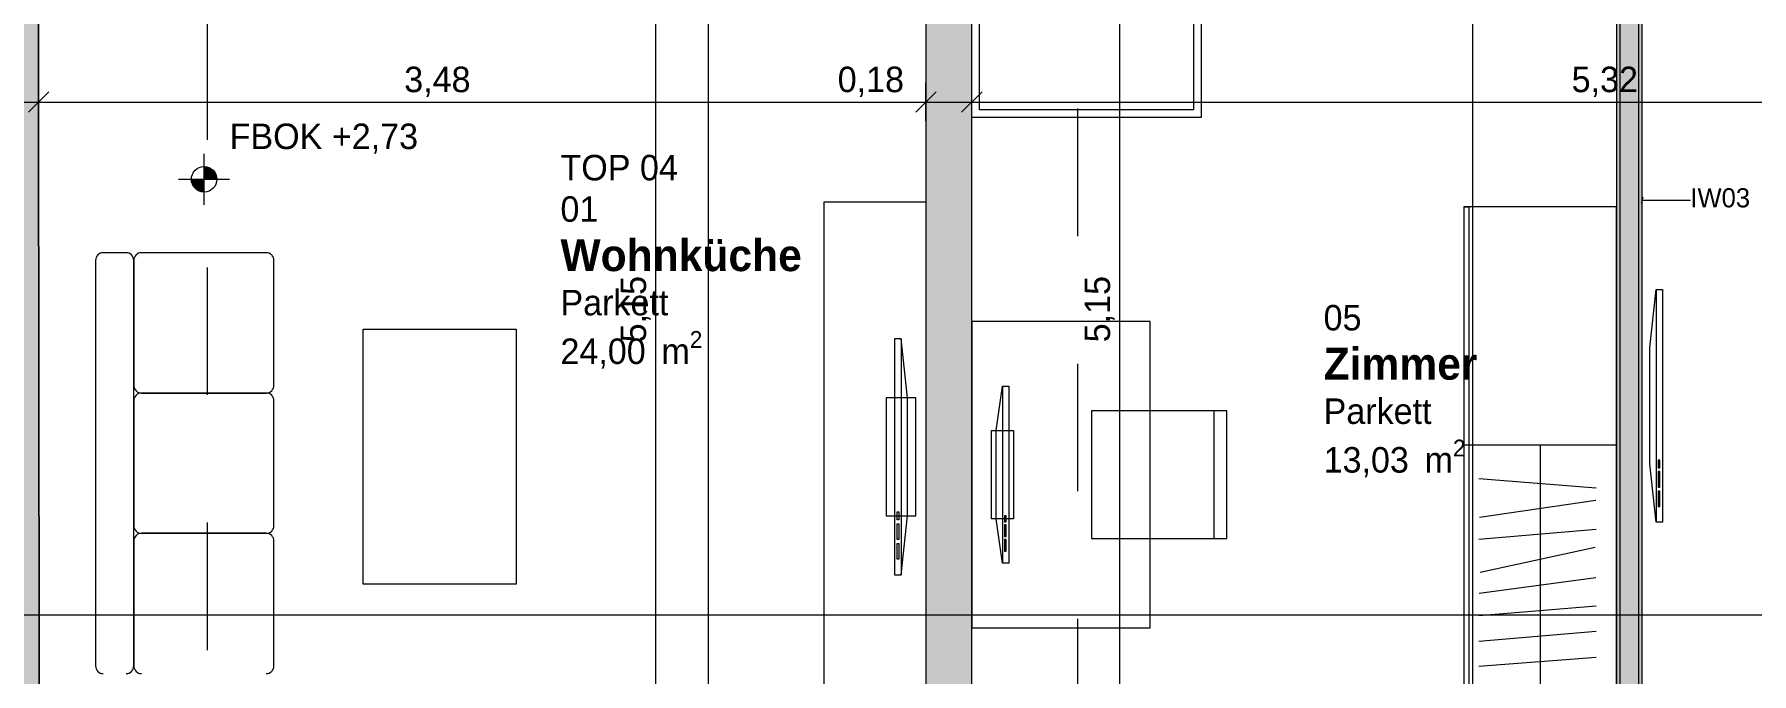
# Model space of a CAD drawing. Header units: metres. Extents: x -3 to 205, y -18 to 45.
# Drawn here: x 32.76 to 39.5, y -10.23 to -7.73 of the extents above; entities that cross this region are included whole.
import ezdxf

# ---------------------------------------------------------------- set-up
doc = ezdxf.new("R2010")
doc.units = ezdxf.units.M
doc.header["$MEASUREMENT"] = 0
doc.linetypes.add('Untersicht', pattern=[0.001, 0.0005, -0.0005])
for name, color, linetype in [('1._1.Stock  PP STG2_4_000 Achsraster', 7, 'Continuous'), ('1._1.Stock  PP STG2_4_110 Wand Aussen', 7, 'Continuous'), ('1._1.Stock  PP STG2_4_120 Wand Innen tragend', 7, 'Continuous'), ('1._1.Stock  PP STG2_4_130 Wand Innen', 7, 'Continuous'), ('1._1.Stock  PP STG2_4_220 Bodenaufbau', 7, 'Continuous'), ('1._1.Stock  PP STG2_4_510 Möblierung', 7, 'Continuous'), ('1._1.Stock  PP STG2_4_810 Raum', 7, 'Continuous'), ('1._1.Stock  PP STG2_4_851 Marker Schnitt', 7, 'Continuous'), ('1._1.Stock  PP STG2_4_915 Allgemein Beschriftung.x', 7, 'Continuous'), ('1._1.Stock  PP STG2_4_950 Polierplan Bemaßung', 7, 'Continuous')]:
    doc.layers.add(name, color=color, linetype=linetype)
doc.styles.add('ERSTELLTER_STIL_2', font='')
doc.styles.add('ERSTELLTER_STIL_6', font='')
doc.styles.get('ERSTELLTER_STIL_2').set_extended_font_data('Eurostile')
doc.styles.get('ERSTELLTER_STIL_6').set_extended_font_data('Eurostile', bold=True)

msp = doc.modelspace()

# ---------------------------------------------------------------- hatches: boundary and pattern name
at = {"layer": '1._1.Stock  PP STG2_4_110 Wand Aussen', "linetype": 'Continuous', "lineweight": 13, "true_color": 0x3f7f02}
msp.add_hatch(color=76, dxfattribs=at).paths.add_polyline_path([(32.7671, -13.2087), (32.779, -13.2037), (32.7646, -1.6787), (32.5846, -1.6787), (32.599, -13.2087)])
at = {"layer": '1._1.Stock  PP STG2_4_120 Wand Innen tragend', "linetype": 'Continuous', "lineweight": 13, "true_color": 0x3f7f02}
msp.add_hatch(color=76, dxfattribs=at).paths.add_polyline_path([(36.435, -11.2037), (36.435, -5.9687), (36.255, -5.9687), (36.255, -11.2037)])
at = {"layer": '1._1.Stock  PP STG2_4_130 Wand Innen', "linetype": 'Continuous', "lineweight": 13, "true_color": 0xfb02fe}
for points in [[(38.965, -6.0537), (38.965, -11.2037), (38.9775, -11.2037), (38.9775, -6.0537)], [(39.065, -11.2037), (39.065, -6.0537), (39.0525, -6.0537), (39.0525, -11.2037)]]:
    msp.add_hatch(color=6, dxfattribs=at).paths.add_polyline_path(points)
at = {"layer": '1._1.Stock  PP STG2_4_130 Wand Innen', "linetype": 'Continuous', "lineweight": 13, "true_color": 0xffaa00}
msp.add_hatch(color=40, dxfattribs=at).paths.add_polyline_path([(39.0525, -11.2037), (39.0525, -6.0537), (38.9775, -6.0537), (38.9775, -11.2037)])
at = {"layer": '1._1.Stock  PP STG2_4_950 Polierplan Bemaßung', "linetype": 'Continuous', "lineweight": 13, "true_color": 0xfb02fe}
for points in [[(33.4225, -8.296), (33.4725, -8.296), (33.4687, -8.2769), (33.4579, -8.2606), (33.4416, -8.2498), (33.4225, -8.246)], [(33.4225, -8.296), (33.3725, -8.296), (33.3763, -8.3151), (33.3872, -8.3313), (33.4034, -8.3422), (33.4225, -8.346)]]:
    msp.add_hatch(color=6, dxfattribs=at).paths.add_polyline_path(points)

# ---------------------------------------------------------------- linework, layer by layer
at = {"layer": '1._1.Stock  PP STG2_4_000 Achsraster', "color": 5, "linetype": 'Continuous', "lineweight": 0, "ltscale": 1000}
for p, q in [((35.4, 1.9963), (35.4, -16.0037)), ((38.4, 1.9963), (38.4, -16.0037)), ((30.9, -10.0037), (53.4, -10.0037))]:
    msp.add_line(p, q, dxfattribs=at)
at = {"layer": '1._1.Stock  PP STG2_4_110 Wand Aussen', "color": 7, "linetype": 'Continuous', "lineweight": 18, "ltscale": 1000, "flags": 128}
msp.add_lwpolyline([(32.7765, -11.2037), (32.7646, -1.6787)], dxfattribs=at)
at = {"layer": '1._1.Stock  PP STG2_4_120 Wand Innen tragend', "color": 7, "linetype": 'Continuous', "lineweight": 18, "ltscale": 1000, "flags": 128}
for points in [[(36.255, -5.9687), (36.255, -11.2037)], [(36.435, -11.2037), (36.435, -5.9687)]]:
    msp.add_lwpolyline(points, dxfattribs=at)
at = {"layer": '1._1.Stock  PP STG2_4_130 Wand Innen', "color": 7, "linetype": 'Continuous', "lineweight": 18, "ltscale": 1000}
for p, q in [((38.9775, -6.0537), (38.9775, -11.2037)), ((39.0525, -11.2037), (39.0525, -6.0537))]:
    msp.add_line(p, q, dxfattribs=at)
at = {"layer": '1._1.Stock  PP STG2_4_130 Wand Innen', "color": 7, "linetype": 'Continuous', "lineweight": 18, "ltscale": 1000, "flags": 128}
for points in [[(38.965, -6.0537), (38.965, -11.2037)], [(39.065, -11.2037), (39.065, -6.0537)]]:
    msp.add_lwpolyline(points, dxfattribs=at)
at = {"layer": '1._1.Stock  PP STG2_4_220 Bodenaufbau', "color": 7, "linetype": 'Continuous', "lineweight": 13, "ltscale": 1000, "true_color": 0xf4f4f4, "flags": 128}
msp.add_lwpolyline([(32.7646, -1.6787), (32.7765, -11.2037), (41.755, -11.2037), (41.755, -10.7037), (44.605, -10.7037), (44.605, -9.8037), (50.9466, -9.8037), (50.9814, -1.6787), (45.045, -1.6787), (45.045, -4.1037), (42.435, -4.1037), (42.435, -6.0537), (40.095, -6.0537), (40.095, -4.1037), (37.525, -4.1037), (37.525, -1.6787)], close=True, dxfattribs=at)
at = {"layer": '1._1.Stock  PP STG2_4_510 Möblierung', "color": 8, "linetype": 'Continuous', "lineweight": 13, "ltscale": 1000, "true_color": 0x7e7f7f}
for p, q in [((36.435, -8.0537), (36.435, -6.0537)), ((37.335, -6.0537), (37.335, -8.0537)), ((37.335, -8.0537), (36.435, -8.0537)), ((38.365, -8.4037), (38.385, -8.4037)), ((38.385, -8.4037), (38.385, -11.2037)), ((32.9965, -8.6137), (32.9965, -10.2037)), ((33.1165, -8.5837), (33.0265, -8.5837)), ((33.1465, -8.6137), (33.1465, -9.1037)), ((33.1465, -10.2037), (33.1465, -8.6137)), ((33.6665, -8.5837), (33.1765, -8.5837)), ((33.6965, -9.1037), (33.6965, -8.6137)), ((39.12, -8.7279), (39.12, -9.6395)), ((36.1572, -8.9209), (36.1572, -9.8465)), ((33.1465, -9.1637), (33.1465, -9.6537)), ((33.6665, -9.1337), (33.1765, -9.1337)), ((33.1765, -9.1337), (33.6665, -9.1337)), ((33.6965, -9.6537), (33.6965, -9.1637)), ((36.555, -9.1069), (36.555, -9.8005)), ((37.385, -9.2037), (37.385, -9.7037)), ((38.365, -9.337), (38.385, -9.337)), ((38.365, -9.337), (38.965, -9.337)), ((38.665, -9.337), (38.665, -11.2037)), ((39.135, -9.3964), (39.1288, -9.3964)), ((39.1288, -9.3964), (39.1288, -9.4268)), ((39.1288, -9.4268), (39.135, -9.4268)), ((39.135, -9.4268), (39.135, -9.3964)), ((38.4249, -9.4685), (38.8852, -9.5056)), ((39.135, -9.442), (39.1288, -9.442)), ((39.1288, -9.442), (39.1288, -9.5028)), ((39.135, -9.5028), (39.135, -9.442)), ((38.4266, -9.6206), (38.8834, -9.5535)), ((39.1288, -9.5028), (39.135, -9.5028)), ((39.135, -9.518), (39.1288, -9.518)), ((39.1288, -9.518), (39.1288, -9.5787)), ((39.135, -9.5787), (39.135, -9.518)), ((36.1422, -9.6305), (36.1422, -9.5997)), ((36.1422, -9.5997), (36.1485, -9.5997)), ((36.1485, -9.6305), (36.1422, -9.6305)), ((36.1485, -9.5997), (36.1485, -9.6305)), ((36.57, -9.6156), (36.5638, -9.6156)), ((36.5638, -9.6156), (36.5638, -9.6387)), ((36.57, -9.6387), (36.57, -9.6156)), ((39.1288, -9.5787), (39.135, -9.5787)), ((33.6665, -9.6837), (33.1765, -9.6837)), ((33.1765, -9.6837), (33.6665, -9.6837)), ((36.1422, -9.7076), (36.1422, -9.6459)), ((36.1422, -9.6459), (36.1485, -9.6459)), ((36.1485, -9.6459), (36.1485, -9.7076)), ((36.5638, -9.6387), (36.57, -9.6387)), ((36.57, -9.6503), (36.5638, -9.6503)), ((36.5638, -9.6503), (36.5638, -9.6965)), ((36.5638, -9.6965), (36.57, -9.6965)), ((36.57, -9.6965), (36.57, -9.6503)), ((38.425, -9.7068), (38.885, -9.6673)), ((33.1465, -9.7137), (33.1465, -10.2037)), ((33.6965, -10.2037), (33.6965, -9.7137)), ((36.1485, -9.7076), (36.1422, -9.7076)), ((36.1422, -9.7848), (36.1422, -9.7231)), ((36.1422, -9.7231), (36.1485, -9.7231)), ((36.1485, -9.7231), (36.1485, -9.7848)), ((36.57, -9.7081), (36.5638, -9.7081)), ((36.5638, -9.7081), (36.5638, -9.7543)), ((36.5638, -9.7543), (36.57, -9.7543)), ((36.57, -9.7543), (36.57, -9.7081)), ((38.4293, -9.8356), (38.8807, -9.7384)), ((36.1485, -9.7848), (36.1422, -9.7848)), ((38.4262, -9.9178), (38.8838, -9.8563)), ((38.4249, -10.0061), (38.8851, -9.968)), ((38.425, -10.1069), (38.885, -10.0671)), ((38.4248, -10.2043), (38.8852, -10.1698))]:
    msp.add_line(p, q, dxfattribs=at)
at = {"layer": '1._1.Stock  PP STG2_4_510 Möblierung', "color": 8, "linetype": 'Continuous', "lineweight": 13, "ltscale": 1000, "true_color": 0x7e7f7f, "flags": 128}
for points in [[(37.305, -8.0237), (36.465, -8.0237), (36.465, -6.6737), (36.645, -6.4937), (37.305, -6.4937)], [(35.855, -11.2037), (35.855, -8.3837), (36.255, -8.3837), (36.255, -11.2037)], [(38.365, -8.4037), (38.365, -11.2037), (38.965, -11.2037), (38.965, -8.4037)], [(39.145, -8.7279), (39.145, -9.6395), (39.12, -9.6395), (39.095, -9.4116), (39.095, -8.9558), (39.12, -8.7279)], [(34.0465, -9.8837), (34.0465, -8.8837), (34.6465, -8.8837), (34.6465, -9.8837)], [(37.135, -10.0537), (37.135, -8.8537), (36.435, -8.8537), (36.435, -10.0537)], [(36.1322, -8.9209), (36.1322, -9.8465), (36.1572, -9.8465), (36.1822, -9.6151), (36.1822, -9.1523), (36.1572, -8.9209)], [(36.0994, -9.1523), (36.0994, -9.6151), (36.2151, -9.6151), (36.2151, -9.1523)], [(36.58, -9.1069), (36.58, -9.8005), (36.555, -9.8005), (36.53, -9.6271), (36.53, -9.2803), (36.555, -9.1069)], [(36.905, -9.2037), (36.905, -9.7037), (37.435, -9.7037), (37.435, -9.2037)], [(36.5984, -9.2803), (36.5984, -9.6271), (36.5117, -9.6271), (36.5117, -9.2803)]]:
    msp.add_lwpolyline(points, close=True, dxfattribs=at)
at = {"layer": '1._1.Stock  PP STG2_4_510 Möblierung', "color": 8, "linetype": 'Continuous', "lineweight": 13, "ltscale": 1000, "true_color": 0x7e7f7f}
for centre, start, end in [((33.0265, -8.6137), 90, 180), ((33.1165, -8.6137), 0, 90), ((33.1765, -8.6137), 90, 180), ((33.6665, -8.6137), 0, 90), ((33.1765, -9.1037), 180, 270), ((33.1765, -9.1637), 90, 180), ((33.6665, -9.1037), 270, 0), ((33.6665, -9.1637), 0, 90), ((33.1765, -9.6537), 180, 270), ((33.1765, -9.7137), 90, 180), ((33.6665, -9.6537), 270, 0), ((33.6665, -9.7137), 0, 90), ((33.0265, -10.2037), 180, 270), ((33.1165, -10.2037), 270, 0), ((33.1765, -10.2037), 180, 270), ((33.6665, -10.2037), 270, 0)]:
    msp.add_arc(centre, 0.03, start, end, dxfattribs=at)
at = {"layer": '1._1.Stock  PP STG2_4_851 Marker Schnitt', "color": 7, "linetype": 'Untersicht', "lineweight": 13, "ltscale": 1000}
for p, q in [((33.435, 1.3588), (33.435, -15.6487)), ((36.85, -0.0187), (36.85, -15.6487))]:
    msp.add_line(p, q, dxfattribs=at)
at = {"layer": '1._1.Stock  PP STG2_4_915 Allgemein Beschriftung.x', "color": 7, "linetype": 'Continuous', "lineweight": 13, "ltscale": 1000}
for p, q in [((39.0684, -8.3659), (39.0617, -8.3909)), ((39.065, -8.3784), (39.1586, -8.3784)), ((39.1586, -8.3784), (39.2547, -8.3784))]:
    msp.add_line(p, q, dxfattribs=at)
at = {"layer": '1._1.Stock  PP STG2_4_950 Polierplan Bemaßung', "color": 6, "linetype": 'Continuous', "lineweight": 13, "ltscale": 1000, "true_color": 0xfb02fe}
for p, q in [((35.1954, -11.2037), (35.1954, -6.0537)), ((37.0161, -11.2037), (37.0161, -6.0537)), ((33.4225, -8.396), (33.4225, -8.196)), ((33.3225, -8.296), (33.5225, -8.296))]:
    msp.add_line(p, q, dxfattribs=at)
at = {"layer": '1._1.Stock  PP STG2_4_950 Polierplan Bemaßung', "color": 76, "linetype": 'Continuous', "lineweight": 13, "ltscale": 1000, "true_color": 0x3f7f02}
for p, q in [((32.773, -8.068), (32.773, -7.918)), ((36.255, -8.068), (36.255, -7.918)), ((36.435, -8.068), (36.435, -7.918)), ((32.5928, -7.993), (32.773, -7.993)), ((32.813, -7.953), (32.733, -8.033)), ((32.773, -7.993), (36.255, -7.993)), ((36.295, -7.953), (36.215, -8.033)), ((36.255, -7.993), (36.435, -7.993)), ((36.475, -7.953), (36.395, -8.033)), ((36.435, -7.993), (41.755, -7.993))]:
    msp.add_line(p, q, dxfattribs=at)
at = {"layer": '1._1.Stock  PP STG2_4_950 Polierplan Bemaßung', "color": 6, "linetype": 'Continuous', "lineweight": 13, "ltscale": 1000, "true_color": 0xfb02fe}
msp.add_circle((33.4225, -8.296), 0.05, dxfattribs=at)

# ---------------------------------------------------------------- texts
at = {"layer": '1._1.Stock  PP STG2_4_810 Raum', "color": 7, "linetype": 'Continuous', "lineweight": 13, "attachment_point": 1}
for s, insert, char_height, style in [('\\A1;{\\pql;\\pt0;\\fEurostile|b0|i0|c0|p0;\\W1.000000;TOP 04}', (34.8207, -8.2002), 0.1, 'ERSTELLTER_STIL_2'), ('\\A1;{\\pql;\\pt0;\\fEurostile|b0|i0|c0|p0;\\W1.000000;01}', (34.8207, -8.3627), 0.1, 'ERSTELLTER_STIL_2'), ('\\A1;{\\pql;\\pt0;\\fEurostile|b1|i0|c0|p0;\\W1.000000;Wohnküche}', (34.8207, -8.5309), 0.125, 'ERSTELLTER_STIL_6'), ('\\A1;{\\pql;\\pt0;\\fEurostile|b0|i0|c0|p0;\\W1.000000;Parkett}', (34.8207, -8.7293), 0.1, 'ERSTELLTER_STIL_2'), ('\\A1;{\\pql;\\pt0;\\fEurostile|b0|i0|c0|p0;\\W1.000000;05}', (37.8153, -8.7884), 0.1, 'ERSTELLTER_STIL_2'), ('\\A1;{\\pql;\\pt0,0.05;\\fEurostile|b0|i0|c0|p0;\\W1.000000;24,00\\fEurostile|b0|i0|c0|p0;\\W1.000000;\\A1{\\H.66x;\\S^  ;}\\fEurostile|b0|i0|c0|p0;\\W1.000000; m\\fEurostile|b0|i0|c0|p0;\\W1.000000;\\A1{\\H.66x;\\S2^  ;}}', (34.8207, -8.8908), 0.1, 'ERSTELLTER_STIL_2'), ('\\A1;{\\pql;\\pt0;\\fEurostile|b1|i0|c0|p0;\\W1.000000;Zimmer}', (37.8153, -8.9566), 0.125, 'ERSTELLTER_STIL_6'), ('\\A1;{\\pql;\\pt0;\\fEurostile|b0|i0|c0|p0;\\W1.000000;Parkett}', (37.8153, -9.155), 0.1, 'ERSTELLTER_STIL_2'), ('\\A1;{\\pql;\\pt0,0.05;\\fEurostile|b0|i0|c0|p0;\\W1.000000;13,03\\fEurostile|b0|i0|c0|p0;\\W1.000000;\\A1{\\H.66x;\\S^  ;}\\fEurostile|b0|i0|c0|p0;\\W1.000000; m\\fEurostile|b0|i0|c0|p0;\\W1.000000;\\A1{\\H.66x;\\S2^  ;}}', (37.8153, -9.3165), 0.1, 'ERSTELLTER_STIL_2')]:
    msp.add_mtext(s, dxfattribs=dict(at, insert=insert, char_height=char_height, style=style))
at = {"layer": '1._1.Stock  PP STG2_4_915 Allgemein Beschriftung.x', "color": 7, "linetype": 'Continuous', "lineweight": 13, "insert": (39.2547, -8.369), "char_height": 0.075, "attachment_point": 4, "style": 'ERSTELLTER_STIL_2'}
msp.add_mtext('\\A1;{\\pql;\\fEurostile|b0|i0|c0|p0;\\W1.000000;IW03}', dxfattribs=at)
at = {"layer": '1._1.Stock  PP STG2_4_950 Polierplan Bemaßung', "color": 76, "linetype": 'Continuous', "lineweight": 13, "true_color": 0x3f7f02, "char_height": 0.1, "width": 0.306373, "attachment_point": 7, "style": 'ERSTELLTER_STIL_2'}
for s, insert in [('\\A1;{\\pql;\\fEurostile|b0|i0|c0|p0;\\W1.000000;3,48}', (34.2077, -7.973)), ('\\A1;{\\pql;\\fEurostile|b0|i0|c0|p0;\\W1.000000;0,18}', (35.9087, -7.973)), ('\\A1;{\\pql;\\fEurostile|b0|i0|c0|p0;\\W1.000000;5,32}', (38.7887, -7.973))]:
    msp.add_mtext(s, dxfattribs=dict(at, insert=insert))
at = {"layer": '1._1.Stock  PP STG2_4_950 Polierplan Bemaßung', "color": 6, "linetype": 'Continuous', "lineweight": 13, "true_color": 0xfb02fe, "insert": (33.5225, -8.196), "char_height": 0.1, "width": 0.791456, "attachment_point": 7, "style": 'ERSTELLTER_STIL_2'}
msp.add_mtext('\\A1;{\\pql;\\fEurostile|b0|i0|c0|p0;\\W1.000000;FBOK +2,73}', dxfattribs=at)
at = {"layer": '1._1.Stock  PP STG2_4_950 Polierplan Bemaßung', "color": 6, "linetype": 'Continuous', "lineweight": 13, "true_color": 0xfb02fe, "char_height": 0.1, "width": 0.306373, "attachment_point": 7, "rotation": 90, "style": 'ERSTELLTER_STIL_2'}
for insert in [(35.1754, -8.9351), (36.9961, -8.9351)]:
    msp.add_mtext('\\A1;{\\pql;\\fEurostile|b0|i0|c0|p0;\\W1.000000;5,15}', dxfattribs=dict(at, insert=insert))

doc.saveas('drawing.dxf')
